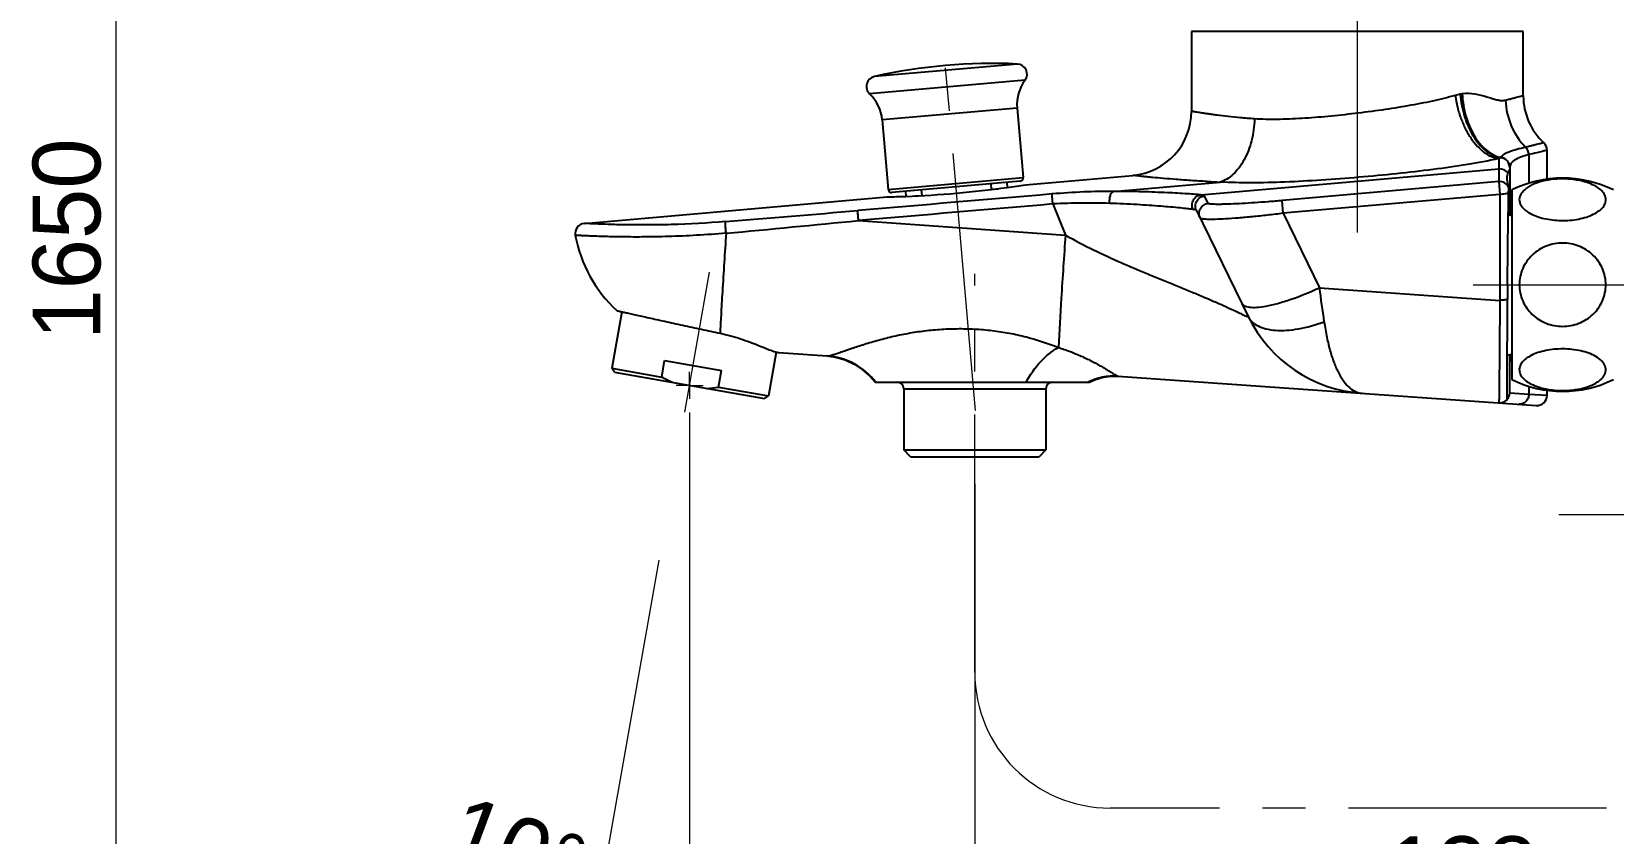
# Model space of a CAD drawing. Extents: x 0 to 1128, y 0 to 827.
# Drawn here: x 540 to 773.6, y 137.2 to 255.6 of the extents above; entities that cross this region are included whole.
import ezdxf

# ---------------------------------------------------------------- set-up
doc = ezdxf.new("R2010")
doc.units = 0
doc.header["$LTSCALE"] = 4
doc.header["$MEASUREMENT"] = 0
doc.header["$PDMODE"] = 3
doc.header["$PDSIZE"] = -10
doc.linetypes.add('CENTER2', pattern=[28.575000000000003, 19.05, -3.175, 3.175, -3.175])
doc.layers.get('0').update_dxf_attribs({"linetype": 'CONTINUOUS'})
doc.layers.get('DEFPOINTS').update_dxf_attribs({"linetype": 'CONTINUOUS'})
doc.layers.add('Cneter', color=1, linetype='CENTER2', lineweight=13)
doc.layers.add('DEF_LAYER_ASSEM_MEMBER', color=7, linetype='CONTINUOUS')
doc.styles.add('Daelim Dimension', font='')
doc.styles.get('Daelim Dimension').set_extended_font_data('나눔고딕')
doc.dimstyles.new('DEFAULT', dxfattribs={"dimscale": 2, "dimtxt": 2, "dimasz": 2, "dimexe": 0, "dimexo": 2, "dimgap": 1, "dimtad": 1, "dimdec": 1, "dimzin": 9, "dimdsep": 46, "dimtxsty": 'Daelim Dimension', "dimcen": 0.5, "dimclrd": 252, "dimclre": 252, "dimclrt": 3, "dimadec": 1, "dimazin": 0, "dimtfac": 1, "dimtdec": 1, "dimtix": 1, "dimtmove": 0, "dimatfit": 3, "dimfxl": 1, "dimtolj": 1, "dimtzin": 1, "dimlwd": 9, "dimlwe": 9, "dimarcsym": 0})

# ---------------------------------------------------------------- blocks, each defined once
blk = doc.blocks.new('*D2')
at = {"color": 5, "lineweight": 9, "ltscale": 0.5, "transparency": 16777216}
for p, q in [((679.2705380709356, 188.8756047616838), (679.2705380709356, 121.9016952932297)), ((816.8705379979956, 154.8992259648838), (816.8705379979956, 121.9016952932297)), ((812.8705379979956, 123.9016952932297), (683.2705380709356, 123.9016952932297))]:
    blk.add_line(p, q, dxfattribs=at)
at = {"color": 5, "ltscale": 0.5, "transparency": 16777216}
for points in [[(683.2705380709356, 124.5683619598964), (683.2705380709356, 123.2350286265631), (679.2705380709356, 123.9016952932297)], [(812.8705379979956, 124.5683619598964), (812.8705379979956, 123.2350286265631), (816.8705379979956, 123.9016952932297)]]:
    blk.add_solid(points, dxfattribs=at)
at = {"layer": 'DEFPOINTS', "color": 0, "ltscale": 0.5, "transparency": 16777216}
for p in [(679.2705380709356, 192.8756047616838), (816.8705379979956, 158.8992259648838), (679.2705380709356, 123.9016952932297)]:
    blk.add_point(p, dxfattribs=at)
at = {"color": 7, "ltscale": 0.5, "transparency": 16777216, "insert": (751.2205379979955, 136.8029828468778), "char_height": 10, "attachment_point": 2, "style": 'Daelim Dimension'}
blk.add_mtext('\\A1;138', dxfattribs=at)
blk = doc.blocks.new('*D3')
at = {"color": 5, "lineweight": 9, "ltscale": 0.5, "transparency": 16777216}
for p, q in [((637.1484505885358, 199.4004722503338), (637.1484505885358, 104.717118714269)), ((816.8705379979956, 145.3801963534838), (816.8705379979956, 104.717118714269)), ((812.8705379979956, 106.717118714269), (641.1484505885358, 106.717118714269))]:
    blk.add_line(p, q, dxfattribs=at)
at = {"color": 5, "ltscale": 0.5, "transparency": 16777216}
for points in [[(641.1484505885358, 107.3837853809356), (641.1484505885358, 106.0504520476023), (637.1484505885358, 106.717118714269)], [(812.8705379979956, 107.3837853809356), (812.8705379979956, 106.0504520476023), (816.8705379979956, 106.717118714269)]]:
    blk.add_solid(points, dxfattribs=at)
at = {"layer": 'DEFPOINTS', "color": 0, "ltscale": 0.5, "transparency": 16777216}
for p in [(637.1484505885358, 203.4004722503338), (816.8705379979956, 149.3801963534838), (637.1484505885358, 106.717118714269)]:
    blk.add_point(p, dxfattribs=at)
at = {"color": 7, "ltscale": 0.5, "transparency": 16777216, "insert": (730.1594942567956, 119.6041001162718), "char_height": 10, "attachment_point": 2, "style": 'Daelim Dimension'}
blk.add_mtext('\\A1;180', dxfattribs=at)
blk = doc.blocks.new('*D5')
at = {"color": 5, "lineweight": 9, "ltscale": 0.5, "transparency": 16777216}
for p, q in [((632.5942474307797, 177.5723026789329), (622.7530713319854, 121.7602195852364)), ((637.1484505885358, 176.8692015019838), (637.1484505885356, 120.5007870931531))]:
    blk.add_line(p, q, dxfattribs=at)
for radius, start, end in [(80.8996851576468, 254.3404700639351, 257.1667816849882), (80.8996851576468, 260.0000000001666, 262.8263116212196), (80.89968515764679, 262.833218315345, 267.1667816848216), (80.89968515764679, 267.1736883789468, 269.9999999999999), (80.89968515764679, 272.8332183151784, 275.6595299362315)]:
    blk.add_arc((637.1484505885358, 203.4004722507999), radius, start, end, dxfattribs=at)
at = {"color": 5, "ltscale": 0.5, "transparency": 16777216}
for points in [[(619.3114733430729, 125.1750769715796), (619.0475513464422, 123.8681251907275), (623.1003676873137, 123.7298350912618)], [(641.1637093663237, 121.9332120832724), (641.1307467328911, 123.2661379036296), (637.1484505885358, 122.5007870931531)]]:
    blk.add_solid(points, dxfattribs=at)
at = {"layer": 'DEFPOINTS', "color": 0, "ltscale": 0.5, "transparency": 16777216}
for p in [(637.1484505885358, 200.4004472503838), (636.2802097001356, 198.4764334852838), (633.2888401414359, 181.5115336909838), (637.1484505885358, 180.8692015019839), (632.4445522362114, 122.6376565563395)]:
    blk.add_point(p, dxfattribs=at)
at = {"color": 7, "ltscale": 0.5, "transparency": 16777216, "insert": (613.4139493232399, 139.5871786590465), "char_height": 10, "attachment_point": 2, "rotation": 339.59798856866513, "style": 'Daelim Dimension'}
blk.add_mtext('\\A1;10°', dxfattribs=at)

msp = doc.modelspace()

# ---------------------------------------------------------------- linework, layer by layer
at = {"color": 5, "lineweight": 9, "ltscale": 0.5}
msp.add_line((552.440697910105, 341.9959418979174), (552.4406959948358, 124.7736733083228), dxfattribs=at)
at = {"layer": 'Cneter', "lineweight": 5, "ltscale": 0.5}
for p, q in [((735.7705380709356, 225.9727287948838), (735.7705380709356, 295.1246855741838)), ((679.3962363062358, 199.6892534604838), (674.589353460636, 254.6321757990838)), ((636.4538578778358, 199.4612412382838), (640.100469608836, 220.1422040515838)), ((679.2705380709356, 160.9815912544805), (679.2705380709356, 219.8756047616838)), ((752.8681246949357, 218.2710693187838), (781.5556176819357, 218.2710693187838)), ((637.1484505885358, 203.4004722503838), (635.1484255885355, 203.4004722503838)), ((637.1484505885358, 203.4004722503838), (637.1484505885358, 205.4004972503838)), ((637.1484505885358, 203.4004722503838), (637.1484505885358, 201.4004472503838)), ((637.1484505885358, 203.4004722503838), (639.1484755885356, 203.4004722503838)), ((679.2705380709356, 183.8641319026838), (679.2705380709356, 170.7132547653728)), ((835.9852695348604, 184.2944099158947), (765.5162098798442, 184.2944099158947)), ((772.5705333025642, 140.9815912544805), (699.2705380709356, 140.9815912544805))]:
    msp.add_line(p, q, dxfattribs=at)
msp.add_arc((699.2705380709356, 160.9815912544805), 20, 180, 270, dxfattribs=at)
at = {"layer": 'DEF_LAYER_ASSEM_MEMBER', "color": 7, "linetype": 'Continuous'}
for p, q in [((711.2705380709356, 255.6491209537838), (711.2705380709356, 243.8822980664838)), ((760.2705380709356, 255.6491209537838), (711.2705380709356, 255.6491209537838)), ((760.2705380709356, 246.1800485755838), (760.2705380709356, 255.6491209537838)), ((685.5257848677359, 244.3653252664838), (686.4251489106357, 234.0855472175838)), ((665.601890905936, 242.6222104114838), (666.5012549487358, 232.3424323626838)), ((763.7705380709356, 233.8110912865838), (763.7705380709356, 238.1194869161838)), ((686.7681486463355, 233.0334706093838), (702.5985176270358, 234.4184484345838)), ((758.2705380709356, 235.6095154009838), (758.2705380709356, 228.5835048840838)), ((621.6153418494357, 227.3333386176838), (666.3461573355355, 231.2467778829838)), ((685.9706294329355, 233.5438719971838), (667.0429301692359, 231.8879128849838)), ((669.0353195653358, 232.0622243704838), (669.0997398141355, 231.3258975573838)), ((671.3739597271358, 232.2668288726838), (671.4436843213355, 231.4698731141838)), ((681.6395998750356, 233.1649560094838), (681.7093244692358, 232.3680002509838)), ((683.978240036736, 233.3695605116838), (684.0426602683358, 232.6332338948838)), ((758.5705380709358, 232.2704402672838), (758.5705380709358, 204.2716983701838)), ((711.9941128725357, 229.2348964282838), (719.6240778885356, 213.5911498447838)), ((758.0560252515359, 228.6409834207838), (758.5705380709358, 228.5031201262838)), ((627.1360907826358, 214.2831112885838), (625.6637835794356, 205.9332422144838)), ((649.9494330517357, 208.3328981905838), (648.8067657752356, 201.8525100392838)), ((650.3372148890355, 208.2613740183838), (657.4427080248358, 207.7645095360838)), ((757.9082764576358, 207.8615660466838), (758.5705380709358, 208.0390185111838)), ((758.2705380709356, 202.3224938907838), (758.2705380709356, 207.9586337534838)), ((626.0693633671356, 205.3540142490838), (625.6637835794356, 205.9332422144838)), ((625.6637835794356, 205.9332422144838), (633.0385606060356, 204.6328700479838)), ((633.0385606060356, 204.6328700479838), (633.4726810501359, 207.0948894304838)), ((633.4726810501359, 207.0948894304838), (641.8661091928359, 205.6149015882838)), ((641.4319887487356, 203.1528822057838), (641.8661091928359, 205.6149015882838)), ((626.0693633671356, 205.3540142490838), (648.2275378099359, 201.4469302515838)), ((664.5346524511358, 203.8756047616838), (696.2299886738358, 203.8756047616838)), ((699.3616985126357, 204.7552757290838), (700.4771284525357, 204.7552505620838)), ((700.3747934831356, 204.7624056698838), (762.1658884467358, 200.4415513925838)), ((641.4319887487356, 203.1528822057838), (648.8067657752356, 201.8525100392838)), ((648.2275378099359, 201.4469302515838), (648.8067657752356, 201.8525100392838)), ((668.7705380709356, 202.8756047616838), (668.7705380709356, 193.8756047616838)), ((689.7705380709356, 202.8756047616838), (689.7705380709356, 193.8756047616838)), ((757.9149562704358, 201.3528088753838), (757.9117048308356, 201.4161995734838)), ((763.7705380709356, 201.9416068430838), (763.7705380709356, 202.7310473508838)), ((669.7705380709356, 192.8756047616838), (668.7705380709356, 193.8756047616838)), ((668.7705380709356, 193.8756047616838), (689.7705380709356, 193.8756047616838)), ((689.7705380709356, 193.8756047616838), (688.7705380709356, 192.8756047616838)), ((669.7705380709356, 192.8756047616838), (688.7705380709356, 192.8756047616838))]:
    msp.add_line(p, q, dxfattribs=at)
at = {"layer": 'DEF_LAYER_ASSEM_MEMBER', "color": 9, "linetype": 'Continuous'}
for p, q in [((685.5578324903356, 250.8686310165838), (664.4410429664356, 249.0211513231838)), ((686.6921456539355, 248.4738046099838), (663.7398198099356, 246.4657362970838)), ((685.5257848677359, 244.3653252664838), (665.601890905936, 242.6222104114838)), ((756.6414919384358, 236.8919665072838), (756.6399836226358, 235.3782045586838)), ((761.0922772013357, 237.4800608571838), (761.0922772013357, 233.2398033204838)), ((666.5012549487358, 232.3424323626838), (686.4251489106357, 234.0855472175838)), ((712.6734953613357, 231.5316352607838), (756.6399836226358, 235.3782045586838)), ((756.6399836226358, 235.3782045586838), (756.6399836226358, 233.4931734214838)), ((670.4481860265357, 231.3827782988838), (671.4436843213355, 231.4698731141838)), ((681.7093244692358, 232.3680002509838), (682.7047499179355, 232.4550886930838)), ((699.7472993136355, 232.0559596276838), (715.4945475636357, 233.4336653312838)), ((713.752024374736, 230.2769696562838), (713.2117494937359, 231.3846973202838)), ((756.6399836226358, 233.4931734214838), (724.6518060506357, 230.6945705170838)), ((756.8043744200356, 231.6141780088838), (724.8161968480356, 228.8155751044838)), ((756.6399836226358, 233.4931734214838), (756.8043744200356, 231.6141780088838)), ((756.8043744200356, 231.6141780088838), (756.8043744200356, 215.9640228358838)), ((690.7986933008358, 230.1945311973838), (692.6558997487357, 225.6072869870838)), ((724.8161968480356, 228.8155751044838), (724.6518060506357, 230.6945705170838)), ((662.0978862402355, 227.7441114510838), (692.6558997487357, 225.6072869870838)), ((724.8161968480356, 228.8155751044838), (730.1761464093358, 217.8260499283838)), ((730.1761464093358, 217.8260499283838), (756.8043744200356, 215.9640228358838)), ((761.0922772013357, 203.3023353169838), (761.0922772013357, 202.1151456918838)), ((668.7705380709356, 202.8756047616838), (689.7705380709356, 202.8756047616838)), ((758.2705380709356, 202.3224938907838), (761.0922772013357, 202.1151456918838)), ((761.0922772013357, 202.1151456918838), (763.7705251526356, 201.9378972031838))]:
    msp.add_line(p, q, dxfattribs=at)
at = {"layer": 'DEF_LAYER_ASSEM_MEMBER', "color": 7, "linetype": 'Continuous'}
for points in [[(657.4411382572355, 207.7535315335838), (658.7180752601355, 207.5709396296838), (660.1126601789358, 207.1593207021838), (661.4328142759357, 206.5498268317838), (662.6506306632357, 205.7553409915838), (663.7403634827358, 204.7926584751838), (664.5346230706357, 203.8756047616838)], [(696.2289983199355, 203.8756047616838), (697.0980067583357, 204.2625209302838), (698.2255601624358, 204.5940700156838), (699.3616985126357, 204.7552757290838)]]:
    msp.add_lwpolyline(points, dxfattribs=at)
for centre, radius, start, end in [((681.9104358514358, 170.9518211593838), 80, 87.38683872839792, 102.6131612715991), ((685.4894438033355, 249.3701908317838), 1.5, 323.3024533968006, 87.38683872839792), ((664.7685940830359, 247.5573513826838), 1.5, 102.6131612715991, 226.6975466032021), ((691.5029530563359, 244.8882597229838), 6, 143.3024533968006, 184.9999999999992), ((659.6247227174356, 242.0992759549838), 6, 4.999999999999256, 46.69754660320207), ((769.7705307106355, 246.1800476250838), 9.499997884099999, 179.9999945538, 227.0139928376012), ((701.7705435746359, 243.8822966097838), 9.4999984336, 274.9999693132044, 8.346300046682715e-06), ((762.2705192222359, 238.1333290985838), 1.499999867, 359.9999828138999, 47.01408785479988), ((685.9270515615356, 234.0419693461838), 0.5, 274.9999999999998, 4.999999999999256), ((766.0705380709358, 217.0746407472838), 16.9464285714, 63.73195538719755, 116.2680446128024), ((663.4260238050358, 382.9054912488838), 151.6868238168, 271.1030731529028, 272.1351101854938), ((666.9993522978359, 232.3860102339838), 0.5, 184.9999999999992, 274.9999999999998), ((663.4798360054358, 381.6145404857838), 150.3947645702, 272.1329466312981, 277.8670475575984), ((663.2916648112357, 383.0105803028838), 151.8034213227, 277.8652802028977, 278.8965303400999), ((1009.250842870736, 229.6316917758838), 250.9803060905, 180.0058106577998, 180.23633383), ((621.7460781704356, 225.8390459447838), 1.4999999926, 95.00015138119923, 190.6649804981007), ((640.2212853499357, 229.3183192518838), 20.3, 190.6650960479, 227.1029203074033), ((1538.268819859136, 213.6171501747838), 780.3427398847999, 179.6582892462002, 179.8173059227), ((737.8695970284355, 222.4900841245838), 20.3, 206.0000000000016, 266.0000000000035), ((1009.250842847736, 206.9104468615838), 250.9803060675, 179.7636661698998, 179.9941893422001), ((667.7705380709356, 202.8756047616838), 1, 0, 90), ((690.7705380709356, 202.8756047616838), 1, 90, 180), ((766.0705380709358, 219.4674978901838), 16.9464285714, 243.7319553871976, 296.2680446128024), ((756.7705424748358, 202.3224935828838), 1.4999998321, 265.9998313708971, 0), ((762.2705231573357, 201.9378974679838), 1.5, 266.0000000000035, 4.883800032037856e-06)]:
    msp.add_arc(centre, radius, start, end, dxfattribs=at)
at = {"layer": 'DEF_LAYER_ASSEM_MEMBER', "color": 9, "linetype": 'Continuous'}
for centre, radius, start, end in [((752.2028550847356, 239.3347851565838), 7.1779080009, 99.94418441589796, 106.0281102509996), ((752.0434594942355, 240.2495256841838), 6.249384377799999, 97.3224265155001, 99.95302696120488), ((718.8064855283358, 273.1820731466837), 52.4257526396, 316.1939735860967, 316.4162172300023), ((760.3215815928359, 233.1745662900838), 5.240482789700001, 131.6971810092978, 132.488001871696), ((756.7707633459356, 233.8832386968838), 1.5006752694, 32.57434241390549, 94.99951155690482), ((722.1251969872358, 404.1024764505837), 170.7975661439, 267.1326915547986, 267.7751221586029), ((756.7707705110354, 231.9983406365838), 1.5005433232, 27.16409338040235, 95.000226928295), ((184.0084775898356, 5830.731747180084), 5621.8640089554, 274.677487369598, 274.8772780648989), ((147.6960829337356, 5498.400567177384), 5295.6990746769, 275.3617563412951, 275.5742590206058), ((56.03336994243568, 121.4096694679838), 681.0026442559, 7.712715910501484, 8.139286577200073), ((656.7501451854357, 197.8453346487838), 9.9433302297, 37.33405595940562, 86.00605536989907), ((699.791198606936, 196.5209952110838), 8.262045526, 85.94950369260098, 117.1056193673977)]:
    msp.add_arc(centre, radius, start, end, dxfattribs=at)
for points, start_tangent, end_tangent in [([(750.2209705624357, 246.2336616599838), (746.8780599747358, 245.3986537590838), (743.2275272820355, 244.6855757885838), (739.3667063069358, 244.0730039389838), (735.3979703622356, 243.5515197732838), (731.4277724856358, 243.1280007443838), (727.5630055188356, 242.8266794271838), (723.9091547469359, 242.6881352124838), (720.5716104442356, 242.7651469108838)], (-0.9613276992176034, -0.2754070709277257), (-0.9979051819698457, 0.06469349115428347)), ([(750.2209691251358, 246.2336616742838), (750.5520835705358, 244.4959954238838), (751.0660752515357, 242.8186046807838), (751.7451144972358, 241.2596739030838), (752.5656471166355, 239.8732785773838), (753.4992108633357, 238.7075093537838), (754.5134227034357, 237.8028038963838), (755.5731020920359, 237.1905441998838), (756.6414916336355, 236.8919680974838)], (0.1334212173449568, -0.9910594224173391), (0.9917146868054905, -0.1284600325949206)), ([(750.9633098092356, 246.4048554225838), (751.5961470308359, 243.0869619642838), (752.8979601511357, 240.1911565255838), (753.7507803148358, 239.0201368061838), (754.7031291027354, 238.0858888351838), (755.7244029890355, 237.4183816720838), (756.7819718334356, 237.0389968810838)], (0.07755262163666445, -0.9969882601501787), (0.977353420852578, -0.2116135410312005)), ([(757.6578676442357, 245.4915060236838), (757.0436298371358, 245.4361073404838), (756.3712262973356, 245.5395931078838), (755.6487523686358, 245.7464411955838), (754.8764918452355, 245.9949526001838), (753.1693845802358, 246.4143451741838), (751.2469576899359, 246.4479440288838)], (-0.9687603388480865, -0.2479988021643262), (-0.9918667184422582, -0.1272808424178054)), ([(751.2469576748356, 246.4479440547838), (751.800895024536, 243.1660726767838), (753.0291286757358, 240.2904343066838), (753.8513937454356, 239.1194468838838), (754.7796180133357, 238.1770338419838), (755.7847833001358, 237.4926052551838), (756.835648143436, 237.0874852007838)], (0.05552223593362958, -0.998457450929648), (0.9712528594269937, -0.2380501691973537)), ([(760.2705380709356, 246.1800485755838), (760.2600681172355, 246.1772035598838), (760.2287225947359, 246.1687138381838), (760.1765655823358, 246.1546143828838), (760.1036611589359, 246.1349401666838), (760.0100734035357, 246.1097261619838), (759.8958719352356, 246.0790108719838), (759.6061705307359, 246.0013988058838), (759.2358145193359, 245.9028584641838), (758.7861659113357, 245.7842016095838), (758.2593300736355, 245.6466130408838), (757.6578676442357, 245.4915060236838)], (-0.7007394942277072, -0.7134172420326672), (-0.9687278348152957, -0.2481257383950106)), ([(757.6578675076355, 245.4915063850838), (758.5010308685357, 241.7197876271838), (760.6097245220355, 238.5725329532838)], (0.0372508711698076, -0.9993059454426809), (0.7060616440492867, -0.7081503758400601)), ([(720.5716104442356, 242.7651469108838), (718.507297743636, 242.9245642587838), (716.6631170754356, 243.1100332091838), (715.0612928340358, 243.3038407131838), (714.3574990728359, 243.3985542990838), (713.7214309232356, 243.4891444953838), (713.1550983102354, 243.5737871071838), (712.660356765836, 243.6507866254838), (712.2388348712359, 243.7186361911838), (711.8919389882356, 243.7760219288838), (711.6208448681357, 243.8218365689838), (711.5140215966355, 243.8401261396838), (711.4264920950357, 243.8552027336838), (711.3583341287356, 243.8669959490838), (711.3095931855357, 243.8754674396838), (711.2803131911357, 243.8805804104838), (711.2705380709356, 243.8822980664838)], (-0.9979045430710889, 0.06470334549373451), (-0.720759456096222, 0.6931852612742703)), ([(720.5716130187359, 242.7651469521838), (720.1288478481358, 239.5417008721838), (719.0384491693355, 236.7012281374838), (718.2882395703357, 235.5330222431838), (717.4299713572357, 234.5812545325838), (716.4893915760356, 233.8744272211838), (715.4945475205357, 233.4336673835838)], (-0.02872752245276959, -0.9995872795577811), (-0.9580871230351826, -0.2864769880359799)), ([(760.6097087304358, 238.5725280451838), (759.2952738700358, 238.2296400846838), (758.2525203994358, 237.8924082618838), (757.4551468062357, 237.5321732406838), (756.8356554078357, 237.0874807980838)], (-0.9719700718804177, -0.2351046136696937), (-0.7342163236055383, -0.6789155986948359)), ([(763.2932463824357, 239.2306095848838), (763.2825225119357, 239.2278916449838), (763.250406418136, 239.2197691307838), (763.1969581109358, 239.2062772485838), (763.1222376006356, 239.1874512041838), (762.9092252522357, 239.1339411682838), (762.6121180557359, 239.0597110148838), (762.2320459294358, 238.9655028960838), (761.770239153336, 238.8521127809838), (761.228659442236, 238.7206755136838), (760.6097015346356, 238.5725265590838)], (-0.8925897592572744, -0.4508697391365282), (-0.9729173542092273, -0.2311532432792522)), ([(761.0922806463357, 237.4800613127838), (760.9522906041359, 238.0759087270838), (760.6097087304358, 238.5725280451838)], (-0.04538538875255606, 0.9989695523326922), (-0.7153692546301289, 0.6987466132511368)), ([(756.6414919384358, 236.8919665072838), (752.0291088934357, 236.0274770794838), (746.9543573381359, 235.2912287083838), (741.5552435140355, 234.6627129590838), (735.9914839235355, 234.1338814836838), (730.4376801493356, 233.7137562783838), (725.0674413897357, 233.4286115950838), (720.0398994748359, 233.3189953750838), (715.4945475636357, 233.4336653312838)], (-0.9774850100727247, -0.2110048698090295), (-0.9983737590657139, 0.05700734346552153)), ([(758.2705380704358, 235.5601769985838), (758.1574332878356, 236.1235732650838), (757.8351845689356, 236.6018502452838), (757.3525421070356, 236.9231945102838), (756.7819720086356, 237.0389968193838)], (3.332783093150079e-08, 0.9999999999999994), (-0.9999717603579595, 0.007515217003108515)), ([(758.2705380709356, 235.6095154009838), (758.1624924389355, 236.1608342002838), (757.8539281051355, 236.6325845194838), (757.3894408370359, 236.9570931943838), (756.8356458819355, 237.0874823495838)], (0, 1), (-0.9990832707614863, 0.04280908880752939)), ([(761.0922772013357, 237.4800608571838), (759.8657497216357, 237.0903345212838), (758.9813026224358, 236.6491703459838), (758.6705530370357, 236.4087471097838), (758.4483620584358, 236.1550164800838), (758.315009348936, 235.8883791996838), (758.2705380709356, 235.6095154009838)], (-0.9673230416573694, -0.2535471022881853), (-6.102941271689941e-05, -0.9999999981377055)), ([(763.7705213843358, 238.1333309059838), (763.5999704825356, 238.0904773320838), (763.0909859845358, 237.9635991939838), (762.2509814648358, 237.7575230918838), (761.0922772013357, 237.4800608571838)], (-0.9740938729229632, -0.2261440397930981), (-0.9732561976819768, -0.2297223839194191)), ([(713.5813754242356, 233.5187383224838), (711.1634031133356, 233.6569223184838), (708.9956931657355, 233.8097523548838), (707.1053688807358, 233.9652110039838), (705.5180608616358, 234.1116192123838), (704.8453510848356, 234.1780142545838), (704.2567509152357, 234.2382299873838), (703.7545931492357, 234.2911567967838), (703.3408314414357, 234.3358452958838), (703.0171582180358, 234.3714768903838), (702.8895434870358, 234.3856905621838), (702.7849608678355, 234.3974011452838), (702.7035030730356, 234.4065639711838), (702.6452340430358, 234.4131472742838), (702.6102176152356, 234.4171193352838), (702.5985176270358, 234.4184484345838)], (-0.9987486719516209, 0.05001090156029623), (-0.9897625681791115, -0.1427237143276824)), ([(690.6902967976359, 231.6738059789838), (661.9894367899358, 229.2239914208838)], (-0.996378565482012, -0.08502796156563984), (-0.9963752174751257, -0.0850671852208366)), ([(690.7986933008358, 230.1945311973838), (690.7556317246356, 230.7143768739838), (690.7205586882358, 231.1694492349838), (690.6978314222358, 231.5031702219838), (690.6902967976359, 231.6738059789838)], (-0.08504918656432789, 0.9963767539764997), (0.006783111214486691, 0.999976994436498)), ([(699.7472993136355, 232.0559596276838), (695.3622856940358, 231.9682793788838), (690.6902967976359, 231.6738059789838)], (-0.9999961564794706, 0.002772548698661193), (-0.9963785290474506, -0.08502838851371095)), ([(699.1909849795359, 230.2828724016838), (699.1909534209356, 230.8728149973838), (699.2969182438358, 231.4177047270838), (699.4923875637357, 231.8335613619838), (699.7472958165356, 232.0559720276838)], (-0.09314495624199345, 0.9956525584392767), (0.9254140385829043, 0.3789575928698077)), ([(712.6734953613357, 231.5316352607838), (711.8443047206358, 231.6072462069838), (710.7059772344357, 231.6886018914838), (707.7152580315358, 231.8543450240838), (704.0077320166358, 231.9931668418838), (699.7472993136355, 232.0559596276838)], (-0.9939857297498425, 0.1095096756166928), (-0.9999996774319524, 0.0008032035803056388)), ([(711.4934126437358, 229.3865682963838), (711.3544590233357, 230.0850151529838), (711.5443424086359, 230.7731127814838), (712.0199884625356, 231.2947668086838), (712.6734972938359, 231.5316399641838)], (-0.4183701279564815, 0.908276629685955), (0.9949209914417304, 0.100658932979664)), ([(711.9941128725357, 229.2348964282838), (711.8434786966357, 229.9370772443838), (712.0374278620359, 230.6289988764838), (712.5313710131356, 231.1515869663838), (713.2117494937359, 231.3846973202838)], (-0.4383711467969098, 0.898794046295347), (0.9961025104456923, 0.08820311039747764)), ([(713.2117494937359, 231.3846973202838), (713.1593689778358, 231.4291438044838), (713.0501243117358, 231.4683701524838), (712.8870889667357, 231.5024852048838), (712.6734953613357, 231.5316352607838)], (-0.4385294751613184, 0.898716807128218), (-0.9937458691234542, 0.1116653375048439)), ([(758.1068480807355, 231.8252020901838), (757.8774624718355, 231.7398631933838), (757.5683127727355, 231.6733301343838), (756.8043744200356, 231.6141780088838)], (-0.8923509339163429, -0.4513422323898248), (-0.9999830696296702, -0.00581897362273488)), ([(662.0978862229356, 227.7441114648838), (662.0547275505357, 228.2649124389838), (662.0196001513357, 228.7205735603838), (661.9968844393354, 229.0542283422838), (661.9894367825357, 229.2239915721838)], (-0.08508840107644813, 0.9963734059087755), (0.008461896841064177, 0.9999641975100165)), ([(690.7986933008358, 230.1945311973838), (662.0978862402355, 227.7441114510838)], (-0.9963767553430753, -0.08504917055448391), (-0.9963734398857854, -0.08508800320942596)), ([(699.1908115325357, 230.2828312084838), (695.1251816975357, 230.3255788738838), (690.7986933008358, 230.1945311973838)], (-0.9994798306433368, 0.03225008739781678), (-0.9986764146669482, -0.05143363479251514)), ([(711.4930301664356, 229.3864980674838), (710.6993843516359, 229.4869919992838), (709.609850613236, 229.6027276217838), (706.7576773387357, 229.8547234150838), (703.2341793373355, 230.0973107613838), (699.1908115325357, 230.2828312084838)], (-0.9896146036710451, 0.1437460823848783), (-0.9994800843214108, 0.03224222456446812)), ([(711.9941128725357, 229.2348964282838), (711.9452371592358, 229.2770944540838), (711.8432515687357, 229.3164627775838), (711.6913992141356, 229.3529533223838), (711.4930301664356, 229.3864980674838)], (-0.4384554403570055, 0.8987529286858232), (-0.9896181143638508, 0.1437219110746043)), ([(712.5343877534358, 228.1271687642838), (712.3837535809355, 228.8293495738838), (712.5777027457355, 229.5212712045838), (713.0716458938357, 230.0438592963838), (713.752024374736, 230.2769696562838)], (-0.4383711467892432, 0.8987940462990861), (0.9961025097457045, 0.08820311830263548)), ([(724.6518060506357, 230.6945705170838), (722.5951342088358, 230.5239712216838), (720.6007627189358, 230.3777515067838), (718.7382310354358, 230.2619127162838), (717.0812757827355, 230.1820039143838), (716.3526492444355, 230.1569542157838), (715.7018239765359, 230.1423871509838), (715.1361766152356, 230.1385370403838), (714.6619229725359, 230.1454778375838), (714.2838721454357, 230.1631171534838), (714.0053029062358, 230.1912000476838), (713.8279393147357, 230.2293278916838), (713.7773467504355, 230.2520016666838), (713.752024374736, 230.2769696562838)], (-0.9961949635360922, -0.08715270865167696), (-0.4386512663318169, 0.8986573688261247)), ([(642.4540823836358, 227.5913275016838), (634.4400954462355, 227.1514649027838), (630.8384631088359, 227.0933010232838), (627.6891102791358, 227.1126267097838), (625.1085399543356, 227.1769850405838), (623.192657581036, 227.2529052446838), (622.5074902372355, 227.2858513778838), (622.0133869239355, 227.3115082533838), (621.7150731604358, 227.3277722037838), (621.6153418494357, 227.3333386176838)], (-0.996668784167967, -0.08155571509800205), (-0.9967133933601033, 0.08100871247333845)), ([(642.5461939113359, 225.8725213408838), (642.4989468804358, 226.4606096449838), (642.4648038979356, 226.9946029363838), (642.4543885735359, 227.2149226281838), (642.4490269543355, 227.3920718247838), (642.4489335828359, 227.5192218756838), (642.4540822057354, 227.5913270102838)], (-0.08768751308509153, 0.9961480311926296), (0.1752690229704561, 0.9845205785492663)), ([(724.8161968480356, 228.8155751044838), (722.5002599162356, 228.5384484173838), (720.2584047544358, 228.3014126262838), (718.1686607287359, 228.1138931580838), (716.3114632037357, 227.9843009329838), (714.7635422250357, 227.9190926064838), (714.1267186718358, 227.9118724040838), (713.5905465646358, 227.9218020042838), (713.1602605602359, 227.9487569704838), (712.8395907967358, 227.9923800461838), (712.6307320265357, 228.0521067085838), (712.5343877534358, 228.1271687642838)], (-0.9921234615163957, -0.1252638699255487), (-0.4384721670403675, 0.8987447684025338)), ([(642.5462065682357, 225.8725212252838), (638.1918541638358, 225.5690913609838), (634.0164335255356, 225.3898082986838), (630.172668618636, 225.3206758764838), (628.4201404945359, 225.3194825735838), (626.8027624227354, 225.3351674220838), (625.3359205928357, 225.3632847952838), (624.0337303012359, 225.3992875387838), (622.9089062514356, 225.4387325537838), (621.9726291437357, 225.4774511196838), (621.5782169742358, 225.4953580632838), (621.2343274364359, 225.5117459601838), (620.9418170376359, 225.5262603290838), (620.7014951351359, 225.5385650395838), (620.5139330046356, 225.5484172007838), (620.4400908272357, 225.5523572865838), (620.3796216324356, 225.5556054040838), (620.3325604756358, 225.5581460275838), (620.2989237713357, 225.5599713523838), (620.2787274799359, 225.5610737616838), (620.2719875620357, 225.5614456387838)], (-0.9965393591703069, -0.08312223303325103), (-0.8441168961988524, 0.5361591793036988)), ([(642.5462059672357, 225.8725164916838), (641.9909948315355, 217.2163077730838), (641.7927916123356, 213.7467838473838), (641.6629255611358, 211.1127135462838)], (-0.06750730882057887, -0.9977187796447469), (-0.04293389630870419, -0.9990779151536447)), ([(692.6558997487357, 225.6072869870838), (692.0335590194356, 216.2488042200838), (691.6161529263356, 209.0158373188838)], (-0.06972636766919055, -0.9975661550251498), (-0.04995854951299528, -0.9987512920294811)), ([(692.6558997487357, 225.6072869870838), (696.8169664414356, 223.4135836847838), (701.0040215696356, 221.4854200488838), (703.0698256883354, 220.5976188030838), (705.1023640644355, 219.7504514676838), (707.0916450419356, 218.9355096523838), (709.027807904836, 218.1454688849838), (710.9001515557359, 217.3753699472838), (712.6956725447355, 216.6254092656838), (714.3964294441355, 215.8980135439838), (715.9757435557356, 215.2004750724838), (717.3909146424355, 214.5515315075838), (718.0154545387356, 214.2583857042838), (718.3014680560357, 214.1233950725838), (718.5671555186357, 213.9981074572838), (718.8100406824358, 213.8842800815838), (719.0274517576356, 213.7838339426838), (719.2162377555358, 213.6990917661838), (719.3731811650357, 213.6324370487838), (719.4951320353359, 213.5862503566838), (719.5789919806359, 213.5629025104838), (719.6058276658357, 213.5604142837838), (719.6223798018357, 213.5642207724838), (719.6285095041355, 213.5744299637838), (719.6240778885356, 213.5911498447838)], (0.8688375509246956, -0.4950972733748157), (-0.4383147039533259, 0.8988215731157706)), ([(722.2738926519357, 215.1222551736838), (723.9997914186358, 215.5200146592838), (725.9400648491358, 216.1188508777838), (730.1761464093358, 217.8260499283838)], (0.9837204648313003, 0.1797054453045057), (0.9084717808623118, 0.4179461967488875)), ([(718.6592511787355, 215.5693377544838), (718.8224697531357, 215.3482024386838), (719.0738469736359, 215.1723215302838), (719.4113201293355, 215.0432879504838), (719.8322364007356, 214.9620640078838), (720.9103411933359, 214.9451865341838), (722.2738926519357, 215.1222551736838)], (0.4383709366655675, -0.8987941487832202), (0.9837204648305553, 0.1797054453085832)), ([(756.8043744200356, 215.9640228358838), (756.7847956325356, 212.8240968207838), (756.7648365292355, 209.9083810645838), (756.7548804429355, 208.5590442898838), (756.7450288246357, 207.2943416921838), (756.7353474878357, 206.1227122024838), (756.7259013214355, 205.0519943958838), (756.7167539645359, 204.0894365863838), (756.7079663492357, 203.2414996421838), (756.6995976743358, 202.5139585695838), (756.6917052279357, 201.9117858012838), (756.687954293436, 201.6590211379838), (756.6843419878358, 201.4390769516838), (756.6808743953359, 201.2523557024838), (756.6775570874354, 201.0991500600838), (756.6743955690356, 200.9797383119838), (756.6728749664355, 200.9327867105838), (756.6713954502359, 200.8943616114838), (756.6699577761358, 200.8644740936838), (756.6685626993356, 200.8431352358838), (756.6672109756357, 200.8303561168838), (756.6659033603357, 200.8261478153838)], (-0.005958677570856638, -0.9999822469232175), (-0.9980298660335807, 0.0627406288221048)), ([(757.9300469423358, 216.1053570975838), (757.4271302996356, 216.0029478781838), (756.8043744200356, 215.9640228361838)], (-0.9540042226123461, -0.299793167430169), (-0.9999830696774611, -0.005818965409957995)), ([(719.6240778762356, 213.5911498699838), (720.2093817802354, 212.7963906952838), (721.097421988736, 212.1799934882838), (722.2629543195355, 211.7594805733838), (723.6728463619359, 211.5468059068838), (725.2870192852354, 211.5480152674838), (727.059587126136, 211.7630743720838), (730.8752823519355, 212.8043828206838)], (0.4383709104907065, -0.8987941615495448), (0.9391707694407528, 0.3434505289383965)), ([(730.8752823394359, 212.8043889869838), (731.2621285110356, 210.5015481398838), (731.7625208625357, 208.4350798241838), (732.3653632563357, 206.6352414747838), (733.057720822236, 205.1245029549838), (733.8255353453358, 203.9196244158838), (734.6566429928355, 203.0323405204838), (735.5365672059359, 202.4707911701838), (736.4535406114358, 202.2395339042838)], (0.133814429323283, -0.9910064068939636), (0.99753875753822, -0.07011723902938895)), ([(657.4427080248358, 207.7645095360838), (657.7036350303358, 207.7860614629838), (658.0850613235355, 207.8748212924838), (658.5815171749357, 208.0234022219838), (659.1848711327359, 208.2228182626838), (659.8854682753356, 208.4632722099838), (660.6731617866355, 208.7348382278838), (662.4709155310359, 209.3336898911838), (664.5079838606355, 209.9513774662838), (666.7277364053355, 210.5327015523838), (669.0852575277356, 211.0345774966838), (671.5441367364358, 211.4243138177838), (674.0736668795355, 211.6781852483838), (676.6469175892355, 211.7806135942838), (679.2395624182357, 211.7236181111838), (681.8292747780358, 211.5059789505838), (684.3918059772357, 211.1190656795838), (686.8972549983357, 210.5594425309838), (691.6161529263356, 209.0158373188838)], (0.9975647183892504, -0.06974691839053143), (0.9301914841110269, -0.367074655740934)), ([(686.8398062304357, 203.8756047617838), (689.0060802029359, 206.9281196885838), (691.6161387917357, 209.0158356364838)], (0.4764202491492477, 0.8792176898815042), (0.8747097188133584, 0.4846471993248859)), ([(691.6161526309359, 209.0158312118838), (693.3344050180356, 208.4150161567838), (694.9624292899355, 207.7368885732838), (696.4617195579356, 207.0160943523838), (697.7838485676359, 206.3051813550838), (698.3614959902359, 205.9737533106838), (698.8743758412359, 205.6697622402838), (699.3164549125356, 205.4011815376838), (699.6831141426358, 205.1747676778838), (699.9716314467357, 204.9955621915838), (700.1815359670356, 204.8666314022838), (700.2574963406357, 204.8214372586838), (700.3146553271356, 204.7890908658838), (700.3535523083358, 204.7694761628838), (700.3748031771358, 204.7624009797838)], (0.9532558447342776, -0.3021643501142034), (0.9975451016667708, -0.07002692439792103)), ([(761.0922727628356, 202.1151455388838), (760.9730625750356, 201.5195155930838), (760.6502377155355, 201.0220903364838), (760.1770771215358, 200.7043564030838), (759.6311229388359, 200.6187994635838)], (-0.01273676875846961, -0.9999188840708997), (-0.9975644246030455, 0.06975112018021593))]:
    msp.add_spline(points, degree=3, dxfattribs=dict(at, start_tangent=start_tangent, end_tangent=end_tangent))
at = {"layer": 'DEF_LAYER_ASSEM_MEMBER', "color": 7, "linetype": 'Continuous'}
for points, start_tangent, end_tangent in [([(758.1058078922358, 232.6833993607838), (757.9477532739359, 233.4774905516838), (757.888100219536, 234.0967489545838)], (-0.1989539459186972, 0.9800088404720543), (0.02336023903448336, 0.9997271123822999)), ([(757.888100219536, 234.0967489545838), (757.9022565196358, 234.2778477041838), (758.0353727598356, 234.6911924668838)], (0.02336023909490572, 0.9997271123808882), (0.5005983174166881, 0.8656796893768393)), ([(758.0353727548356, 234.6911924697838), (758.0891623099358, 234.8067017399838), (758.1178936827357, 234.8835775575838), (758.1475960553355, 234.9710953157838), (758.1780985592357, 235.0662574461838), (758.1935958067359, 235.1150733778838), (758.2092238368357, 235.1631597229838), (758.2249488507357, 235.2083642669838), (758.2407157818354, 235.2464797326838), (758.2563933488357, 235.2665828745838), (758.2640536046358, 235.2581006661838), (758.2677117777355, 235.2398316362838), (758.2705380709356, 235.1744434849838)], (0.5005968450586226, 0.8656805407985982), (0, -1)), ([(766.1190900045356, 233.9029420700838), (764.3537096748357, 233.7895882887838), (762.7142165269358, 233.4433362984838), (761.3271285166359, 232.8859502401838), (760.7656368644359, 232.5393280759838), (760.3102427558358, 232.1556320301838), (759.9725025434357, 231.7425262168838), (759.7614602095357, 231.3088042104838), (759.6832382603359, 230.8641086246838), (759.7400109936359, 230.4186003410838), (759.9300714632357, 229.9824409270838), (760.2481770197357, 229.5654036851838), (760.6860155608358, 229.1761685006838), (761.2316442591357, 228.8230788066838)], (-0.9999932684831948, 0.003669194502500314), (0.8729501131185304, -0.4878094915090776)), ([(770.0035919130357, 233.2497399576838), (768.1670293763357, 233.7322703454838), (766.1190900045356, 233.9029420700838)], (-0.9358361384994991, 0.3524354151874448), (-0.9999932684831587, 0.003669194512344662)), ([(671.4409145663356, 231.4297078471838), (671.4436843213355, 231.4698731141838)], (0.2108366647959578, 0.9775213045134705), (-0.08715574387688775, 0.9961946979929508)), ([(681.7093244692358, 232.3680002509838), (681.7190323960356, 232.3289154081838)], (0.0871557422567916, -0.9961946981346909), (0.3775005987259157, -0.926009340104934)), ([(757.9399579505355, 218.2710693187838), (757.9667089549355, 221.6524610793838), (758.1068480807355, 231.8252020901838)], (0.005946403004928373, 0.9999823199893602), (0.01676931618271265, 0.9998593851311115)), ([(758.1068480807355, 231.8252020901838), (758.1106148364358, 232.1232504036838), (758.1117450574359, 232.3963038126838), (758.1100479356357, 232.5949700789838), (758.1082085962355, 232.6544836960838), (758.1058078922358, 232.6833993607838)], (0.01676931623615542, 0.9998593851302151), (-0.198953945966834, 0.9800088404622819)), ([(761.2316442591357, 228.8230788066838), (762.1986581050357, 228.3843988545838), (763.3241781800359, 228.0532730254838), (765.8535543508358, 227.7556331613838), (767.1563716439357, 227.7987348289838), (768.4167177946358, 227.9693253714838), (769.5840619504354, 228.2619085530838), (770.6089002466354, 228.6664537732838), (771.4442293532359, 229.1679842311838), (772.0483953722357, 229.7462922140838), (772.3885350480357, 230.3760051939838), (772.4527971457358, 230.7010627362838), (772.4447913644356, 231.0277464306838), (772.2136892638357, 231.6698777773838), (771.7090410590356, 232.2715296233838), (770.9594101311357, 232.8055240778838), (770.0035919130357, 233.2497399576838)], (0.8729501131197195, -0.4878094915069499), (-0.9358361384995695, 0.3524354151872579)), ([(772.4583053982358, 218.2710693187838), (772.3304677688359, 219.4932845000838), (771.9538115229354, 220.6630828547838), (771.3477919499358, 221.7321946959838), (770.5415586206357, 222.6596037014838), (768.4741792886359, 223.9671178541838), (766.0702505164356, 224.4202492839838), (763.6664975786355, 223.9669547613838), (761.5996653702357, 222.6597436232838), (760.7936227647358, 221.7326610515838), (760.187611833336, 220.6638805414838), (759.8107690391355, 219.4938312193838), (759.6827707435357, 218.2710693187838)], (0, 1), (0, -1)), ([(759.6827707435357, 218.2710693187838), (759.8106104485357, 217.0488455206838), (760.1872712313354, 215.8790404685838), (760.7932989467356, 214.8099236885838), (761.5995447600355, 213.8825094038838), (763.6669649469357, 212.5749937881838), (766.0709212026356, 212.1218887877838), (768.4746674415358, 212.5752192057838), (770.5414778717357, 213.8824584004838), (771.3475012361357, 214.8095424118838), (771.9534913083355, 215.8783196614838), (772.3303157771354, 217.0483329442838), (772.4583053982358, 218.2710693187838)], (0, -1), (0, 1)), ([(757.9075823386358, 207.5517590039838), (757.9115159171358, 209.4502803621838), (757.9300460803358, 216.1051229058838)], (0.001833035273726559, 0.9999983199894316), (0.003172080920501171, 0.9999949689386611)), ([(626.4034196870355, 214.4470048866838), (626.4083777192357, 214.4458941687838), (626.4232376987359, 214.4425655916838), (626.4479784370358, 214.4370244473838), (626.4825787457355, 214.4292760278838), (626.5270174361356, 214.4193256252838), (626.5812709808358, 214.4071791117838), (626.7190133124357, 214.3763498077838), (626.8953104578356, 214.3369112320838), (627.1096352855359, 214.2889942325838), (627.3612711183357, 214.2327746708838), (627.6493763857354, 214.1684580684838), (627.973060266236, 214.0962616442838), (628.3312281983356, 214.0164510057838), (629.1463140132357, 213.8351267334838), (630.0840855213357, 213.6270391304838), (631.1324305007358, 213.3951085154838), (632.2777965682355, 213.1425801042838), (633.5053639544356, 212.8729717081838), (634.7992743188358, 212.5900109388838), (636.1428755065356, 212.2975691977838), (638.9094109551359, 211.7001924173838), (641.6627270765359, 211.1127618400838)], (-0.1736481774174718, -0.9848077530561944), (0.9782695408684746, -0.2073371780674758)), ([(641.6629255611358, 211.1127135462838), (644.6889246905359, 210.2837636896838), (646.0246882736358, 209.8118363935838), (647.2205336051359, 209.3499000029838), (648.2630833688356, 208.9329358229838), (649.1388932216357, 208.5937191812838), (649.8343568583357, 208.3617440351838), (650.3372148890355, 208.2613740183838)], (0.9782714850278216, -0.2073280048171518), (0.9975640502599662, -0.06975647374209581)), ([(766.1190900045356, 208.7882053603838), (764.8252675141355, 208.7291294890838), (763.5793691404358, 208.5442119043838), (762.4317124562356, 208.2394055119838), (761.4306583471355, 207.8251659625838), (760.6221234095358, 207.3168090624838), (760.0464092713357, 206.7348060110838), (759.734803161736, 206.1046997174838), (759.684317540836, 205.7806456205838), (759.7053725083358, 205.4557296698838), (759.9599619784356, 204.8190965069838), (760.4835226550356, 204.2250006738838), (761.2468789360357, 203.6998641529838), (762.2111795165358, 203.2650644230838), (763.3318021886355, 202.9368018624838), (764.5609515067356, 202.7264516012838), (765.8490541421354, 202.6409635927838), (767.1457631042356, 202.6831030254838)], (-0.9999932684831842, 0.003669194505416052), (0.9966198292736319, 0.08215178572981224)), ([(770.9710134486356, 207.6841260203838), (769.964825795036, 208.1494903699838), (768.7829216961356, 208.4966065868838), (766.1190900045356, 208.7882053603838)], (-0.8665697256219653, 0.4990560195363561), (-0.9999932684831798, 0.00366919450659977)), ([(757.9117120400358, 201.4159231836838), (757.9063400164357, 202.0359751294838), (757.903777560636, 203.2975751897838), (757.9041924588357, 205.1572098450838), (757.9075823386358, 207.5517590039838)], (-0.02303310195547198, 0.9997347029158831), (0.001833035273463961, 0.9999983199894319)), ([(767.1457631042356, 202.6831030254838), (768.7080698243356, 202.9141462228838), (770.1066333060355, 203.3320485263838), (771.2468551276359, 203.9139902920838), (771.6926635944358, 204.2559308433838), (772.0428691250356, 204.6245465691838), (772.2899161811358, 205.0134479975838), (772.4280587581359, 205.4156285006838), (772.4542072436359, 205.8235116917838), (772.3674916751359, 206.2293122711838), (772.1702620493354, 206.6252528936838), (771.8669135016355, 207.0040855284838), (770.9710134486356, 207.6841260203838)], (0.9966198292737443, 0.08215178572844868), (-0.8665697256244299, 0.4990560195320767)), ([(634.6069596034356, 203.8486056822838), (633.0385606060356, 204.6328700479838)], (-0.9210504960037135, 0.3894431714786045), (-0.8665960379505496, 0.4990103275568649)), ([(639.6899415736355, 202.9523388184838), (641.4319887487356, 203.1528822057838)], (0.9987017637924044, 0.05093905179663648), (0.9850054858139433, 0.1725230214100067))]:
    msp.add_spline(points, degree=3, dxfattribs=dict(at, start_tangent=start_tangent, end_tangent=end_tangent))

# ---------------------------------------------------------------- texts
at = {"color": 7, "ltscale": 0.5, "insert": (545.2114040868628, 225.0174796786791), "char_height": 10, "attachment_point": 5, "rotation": 90, "style": 'Daelim Dimension'}
msp.add_mtext('\\A1;1650', dxfattribs=at)

# ---------------------------------------------------------------- dimensions: what is measured, and where the dimension line sits
at = {"color": 5, "ltscale": 0.5}
for base, p1, p2, picture, middle in [((637.1484505885358, 106.717118714269), (816.8705379979956, 149.3801963534838), (637.1484505885358, 203.4004722503338), '*D3', (730.1594942567956, 106.717118714269)), ((679.2705380709356, 123.9016952932297), (816.8705379979956, 158.8992259648838), (679.2705380709356, 192.8756047616838), '*D2', (751.2205379979955, 123.9016952932297))]:
    dim = msp.add_linear_dim(base=base, p1=p1, p2=p2, angle=180, dimstyle='DEFAULT', override={"dimtxt": 5, "dimexe": 1, "dimdec": 0, "dimclrd": 5, "dimclre": 5, "dimclrt": 7}, dxfattribs=at)
    dim.commit()
    dim.dimension.update_dxf_attribs({"geometry": picture, "text_midpoint": middle, "dimtype": 160})
dim = msp.add_angular_dim_2l(base=(632.4445522362114, 122.6376565563395), line1=((633.2888401414359, 181.5115336909838), (636.2802097001356, 198.4764334852838)), line2=((637.1484505885358, 200.4004472503838), (637.1484505885358, 180.8692015019838)), dimstyle='DEFAULT', override={"dimtxt": 5, "dimexe": 1, "dimclrd": 5, "dimclre": 5, "dimclrt": 7, "dimadec": 0}, dxfattribs=at)
dim.commit()
dim.dimension.update_dxf_attribs({"geometry": '*D5', "text_midpoint": (608.946419774118, 127.5756444135472), "dimtype": 162})

doc.saveas('drawing.dxf')
